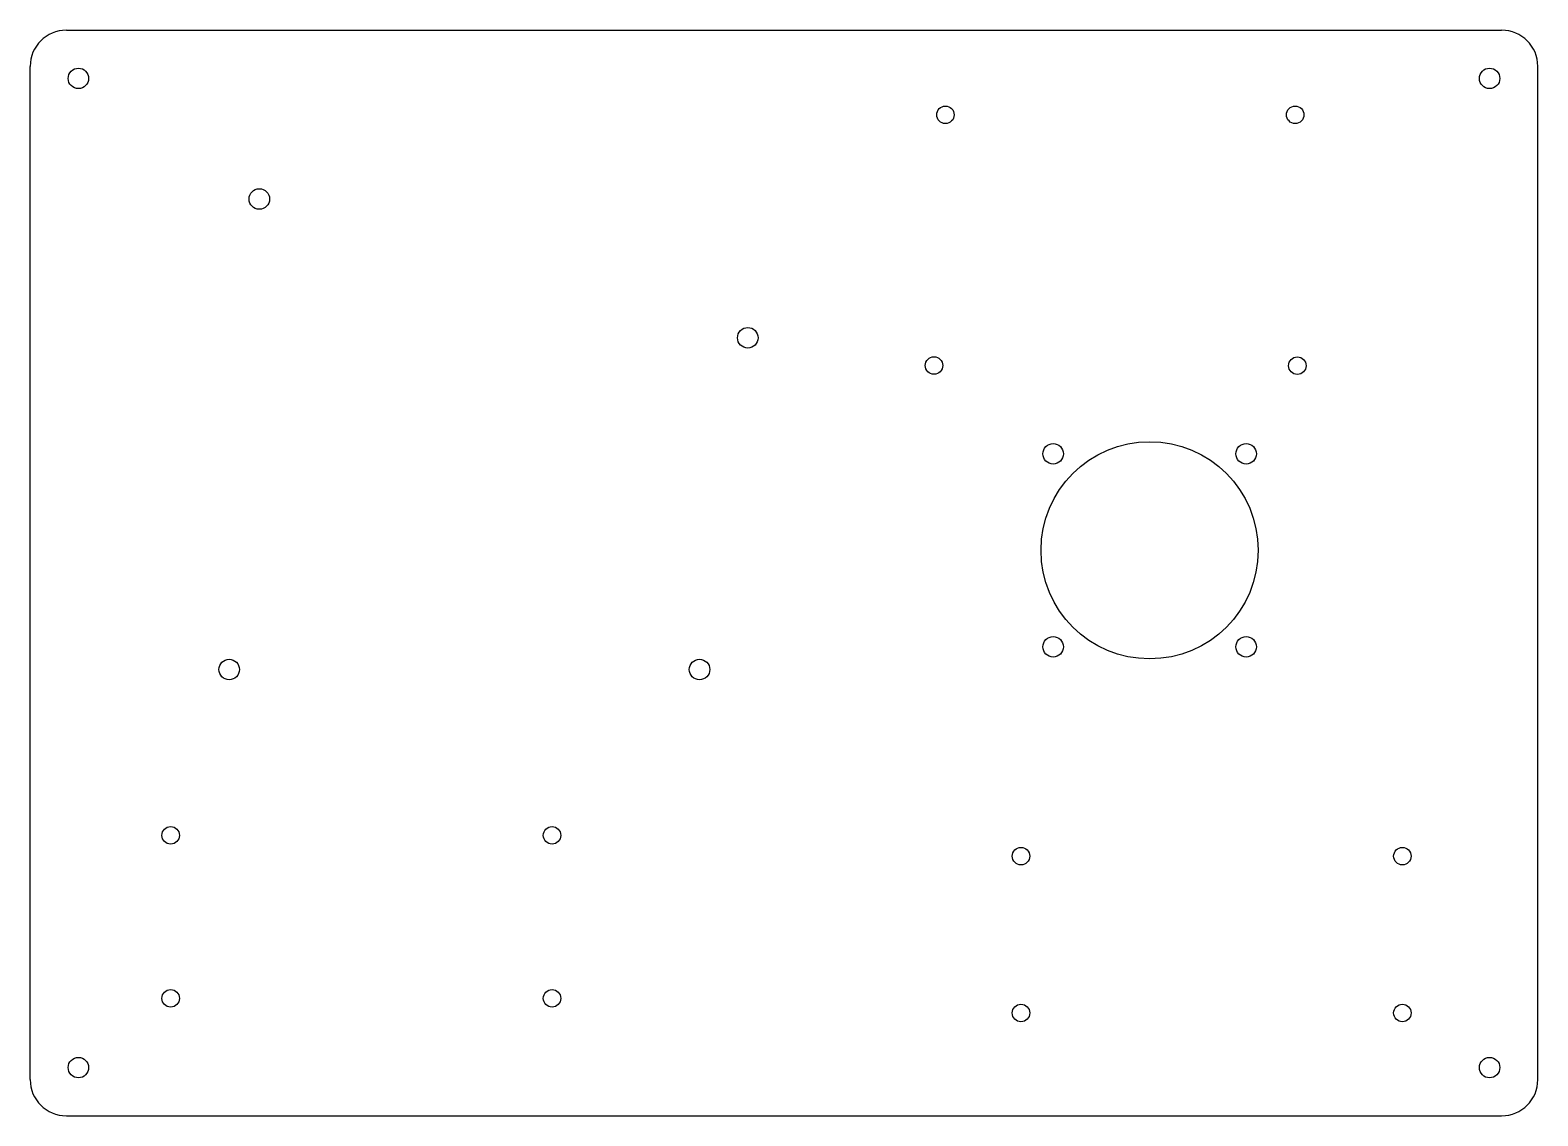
# Model space of a CAD drawing. Header units: millimetres. Extents: x 0 to 250, y 0 to 180.
import ezdxf

# ---------------------------------------------------------------- set-up
doc = ezdxf.new("R2010")
doc.units = ezdxf.units.MM

msp = doc.modelspace()

# ---------------------------------------------------------------- linework, layer by layer
at = {"layer": 'CUT'}
for p, q in [((6, 180), (244, 180)), ((0, 6), (0, 174)), ((250, 6), (250, 174)), ((6, 0), (244, 0))]:
    msp.add_line(p, q, dxfattribs=at)
for centre, radius in [((8, 172), 1.7), ((242, 172), 1.7), ((151.7655, 165.966), 1.45), ((209.7655, 165.966), 1.45), ((38, 152), 1.7), ((118.99, 129), 1.7), ((149.8655, 124.396), 1.45), ((210.1155, 124.366), 1.45), ((185.63, 93.76), 18), ((169.63, 109.76), 1.7), ((201.63, 109.76), 1.7), ((169.63, 77.76), 1.7), ((201.63, 77.76), 1.7), ((33, 74), 1.7), ((111, 74), 1.7), ((23.2925, 46.5), 1.45), ((86.5425, 46.5), 1.45), ((164.2925, 43.0595), 1.45), ((227.5425, 43.0595), 1.45), ((23.2925, 19.475), 1.45), ((86.5425, 19.475), 1.45), ((164.2925, 17.0595), 1.45), ((227.5425, 17.0595), 1.45), ((8, 8), 1.7), ((242, 8), 1.7)]:
    msp.add_circle(centre, radius, dxfattribs=at)
for centre, start, end in [((6, 174), 90, 180), ((244, 174), 0, 90), ((6, 6), 180, 270), ((244, 6), 270, 360)]:
    msp.add_arc(centre, 6, start, end, dxfattribs=at)

doc.saveas('drawing.dxf')
